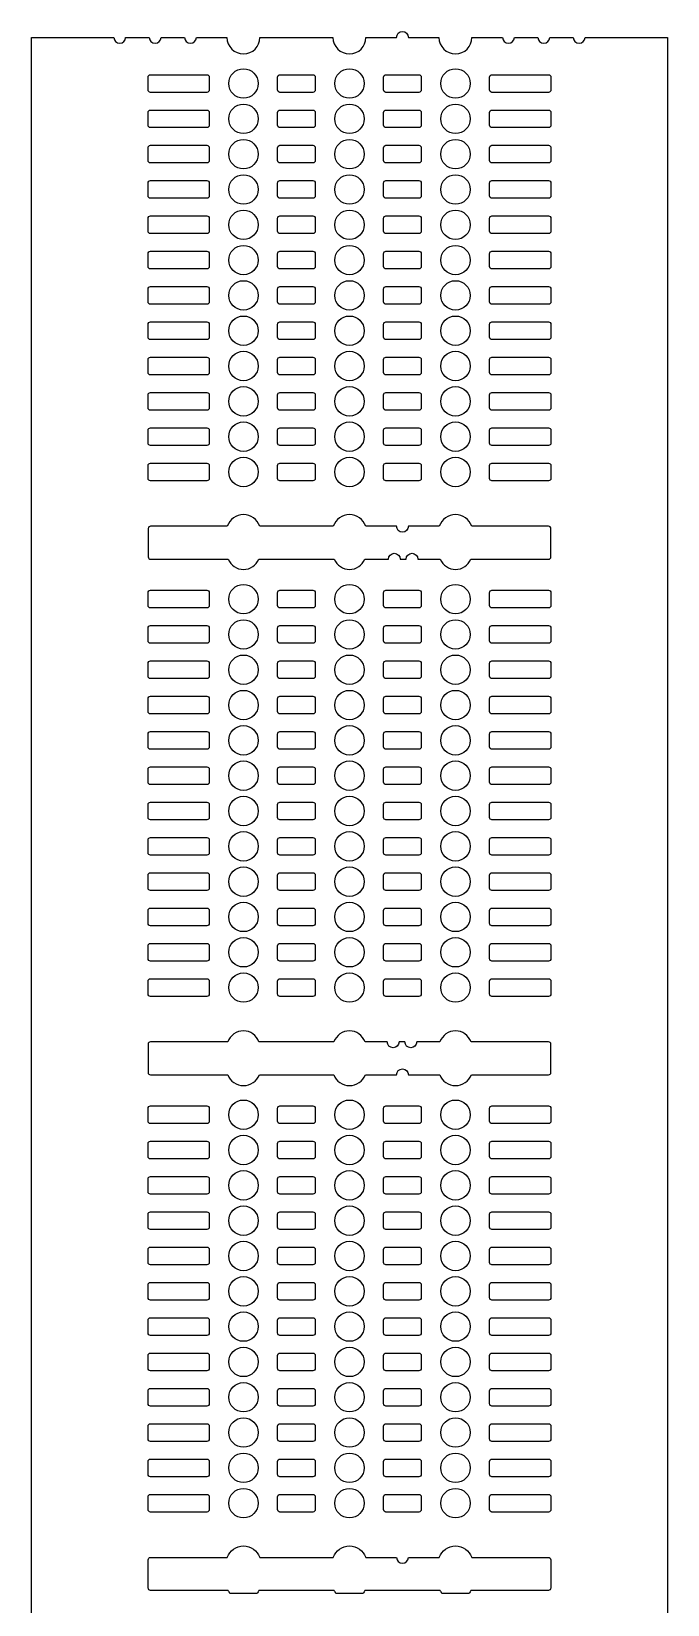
# Model space of a CAD drawing. Header units: millimetres. Extents: x -47.5 to 47.5, y -38.1 to 38.1.
# Drawn here: x 9.23 to 9.77, y -14.825 to -13.489 of the extents above; entities that cross this region are included whole.
import ezdxf

# ---------------------------------------------------------------- set-up
doc = ezdxf.new("R2010")
doc.units = ezdxf.units.MM
doc.header["$MEASUREMENT"] = 0
doc.layers.add('L1', color=7, linetype='Continuous')

msp = doc.modelspace()

# ---------------------------------------------------------------- linework, layer by layer
at = {"layer": 'L1'}
msp.add_lwpolyline([(9.2299, -16.1041), (9.2299, -13.4941), (9.2799, -13.4941), (9.2999, -13.4941, 1), (9.3099, -13.4941), (9.3299, -13.4941, 1), (9.3399, -13.4941), (9.3599, -13.4941, 1), (9.3699, -13.4941), (9.3959, -13.4941, 1), (9.4239, -13.4941), (9.4859, -13.4941, 1), (9.5139, -13.4941), (9.5399, -13.4941, -1), (9.5499, -13.4941), (9.5759, -13.4941, 1), (9.6039, -13.4941), (9.6299, -13.4941, 1), (9.6399, -13.4941), (9.6599, -13.4941, 1), (9.6699, -13.4941), (9.6899, -13.4941, 1), (9.6999, -13.4941), (9.7199, -13.4941), (9.7699, -13.4941), (9.7699, -16.1041)], format="xyb", dxfattribs=at)
for points in [[(9.3309, -13.5258), (9.3789, -13.5258, -0.414214), (9.3809, -13.5278), (9.3809, -13.5388, -0.414214), (9.3789, -13.5408), (9.3309, -13.5408, -0.414214), (9.3289, -13.5388), (9.3289, -13.5278, -0.414214)], [(9.4409, -13.5258), (9.4689, -13.5258, -0.414214), (9.4709, -13.5278), (9.4709, -13.5388, -0.414214), (9.4689, -13.5408), (9.4409, -13.5408, -0.414214), (9.4389, -13.5388), (9.4389, -13.5278, -0.414214)], [(9.5309, -13.5258), (9.5589, -13.5258, -0.414214), (9.5609, -13.5278), (9.5609, -13.5388, -0.414214), (9.5589, -13.5408), (9.5309, -13.5408, -0.414214), (9.5289, -13.5388), (9.5289, -13.5278, -0.414214)], [(9.6209, -13.5258), (9.6689, -13.5258, -0.414214), (9.6709, -13.5278), (9.6709, -13.5388, -0.414214), (9.6689, -13.5408), (9.6209, -13.5408, -0.414214), (9.6189, -13.5388), (9.6189, -13.5278, -0.414214)], [(9.3309, -13.5558), (9.3789, -13.5558, -0.414214), (9.3809, -13.5578), (9.3809, -13.5688, -0.414214), (9.3789, -13.5708), (9.3309, -13.5708, -0.414214), (9.3289, -13.5688), (9.3289, -13.5578, -0.414214)], [(9.4409, -13.5558), (9.4689, -13.5558, -0.414214), (9.4709, -13.5578), (9.4709, -13.5688, -0.414214), (9.4689, -13.5708), (9.4409, -13.5708, -0.414214), (9.4389, -13.5688), (9.4389, -13.5578, -0.414214)], [(9.5309, -13.5558), (9.5589, -13.5558, -0.414214), (9.5609, -13.5578), (9.5609, -13.5688, -0.414214), (9.5589, -13.5708), (9.5309, -13.5708, -0.414214), (9.5289, -13.5688), (9.5289, -13.5578, -0.414214)], [(9.6209, -13.5558), (9.6689, -13.5558, -0.414214), (9.6709, -13.5578), (9.6709, -13.5688, -0.414214), (9.6689, -13.5708), (9.6209, -13.5708, -0.414214), (9.6189, -13.5688), (9.6189, -13.5578, -0.414214)], [(9.3309, -13.5858), (9.3789, -13.5858, -0.414214), (9.3809, -13.5878), (9.3809, -13.5988, -0.414214), (9.3789, -13.6008), (9.3309, -13.6008, -0.414214), (9.3289, -13.5988), (9.3289, -13.5878, -0.414214)], [(9.4409, -13.5858), (9.4689, -13.5858, -0.414214), (9.4709, -13.5878), (9.4709, -13.5988, -0.414214), (9.4689, -13.6008), (9.4409, -13.6008, -0.414214), (9.4389, -13.5988), (9.4389, -13.5878, -0.414214)], [(9.5309, -13.5858), (9.5589, -13.5858, -0.414214), (9.5609, -13.5878), (9.5609, -13.5988, -0.414214), (9.5589, -13.6008), (9.5309, -13.6008, -0.414214), (9.5289, -13.5988), (9.5289, -13.5878, -0.414214)], [(9.6209, -13.5858), (9.6689, -13.5858, -0.414214), (9.6709, -13.5878), (9.6709, -13.5988, -0.414214), (9.6689, -13.6008), (9.6209, -13.6008, -0.414214), (9.6189, -13.5988), (9.6189, -13.5878, -0.414214)], [(9.3309, -13.6158), (9.3789, -13.6158, -0.414214), (9.3809, -13.6178), (9.3809, -13.6288, -0.414214), (9.3789, -13.6308), (9.3309, -13.6308, -0.414214), (9.3289, -13.6288), (9.3289, -13.6178, -0.414214)], [(9.4409, -13.6158), (9.4689, -13.6158, -0.414214), (9.4709, -13.6178), (9.4709, -13.6288, -0.414214), (9.4689, -13.6308), (9.4409, -13.6308, -0.414214), (9.4389, -13.6288), (9.4389, -13.6178, -0.414214)], [(9.5309, -13.6158), (9.5589, -13.6158, -0.414214), (9.5609, -13.6178), (9.5609, -13.6288, -0.414214), (9.5589, -13.6308), (9.5309, -13.6308, -0.414214), (9.5289, -13.6288), (9.5289, -13.6178, -0.414214)], [(9.6209, -13.6158), (9.6689, -13.6158, -0.414214), (9.6709, -13.6178), (9.6709, -13.6288, -0.414214), (9.6689, -13.6308), (9.6209, -13.6308, -0.414214), (9.6189, -13.6288), (9.6189, -13.6178, -0.414214)], [(9.3309, -13.6458), (9.3789, -13.6458, -0.414214), (9.3809, -13.6478), (9.3809, -13.6588, -0.414214), (9.3789, -13.6608), (9.3309, -13.6608, -0.414214), (9.3289, -13.6588), (9.3289, -13.6478, -0.414214)], [(9.4409, -13.6458), (9.4689, -13.6458, -0.414214), (9.4709, -13.6478), (9.4709, -13.6588, -0.414214), (9.4689, -13.6608), (9.4409, -13.6608, -0.414214), (9.4389, -13.6588), (9.4389, -13.6478, -0.414214)], [(9.5309, -13.6458), (9.5589, -13.6458, -0.414214), (9.5609, -13.6478), (9.5609, -13.6588, -0.414214), (9.5589, -13.6608), (9.5309, -13.6608, -0.414214), (9.5289, -13.6588), (9.5289, -13.6478, -0.414214)], [(9.6209, -13.6458), (9.6689, -13.6458, -0.414214), (9.6709, -13.6478), (9.6709, -13.6588, -0.414214), (9.6689, -13.6608), (9.6209, -13.6608, -0.414214), (9.6189, -13.6588), (9.6189, -13.6478, -0.414214)], [(9.3309, -13.6758), (9.3789, -13.6758, -0.414214), (9.3809, -13.6778), (9.3809, -13.6888, -0.414214), (9.3789, -13.6908), (9.3309, -13.6908, -0.414214), (9.3289, -13.6888), (9.3289, -13.6778, -0.414214)], [(9.4409, -13.6758), (9.4689, -13.6758, -0.414214), (9.4709, -13.6778), (9.4709, -13.6888, -0.414214), (9.4689, -13.6908), (9.4409, -13.6908, -0.414214), (9.4389, -13.6888), (9.4389, -13.6778, -0.414214)], [(9.5309, -13.6758), (9.5589, -13.6758, -0.414214), (9.5609, -13.6778), (9.5609, -13.6888, -0.414214), (9.5589, -13.6908), (9.5309, -13.6908, -0.414214), (9.5289, -13.6888), (9.5289, -13.6778, -0.414214)], [(9.6209, -13.6758), (9.6689, -13.6758, -0.414214), (9.6709, -13.6778), (9.6709, -13.6888, -0.414214), (9.6689, -13.6908), (9.6209, -13.6908, -0.414214), (9.6189, -13.6888), (9.6189, -13.6778, -0.414214)], [(9.3309, -13.7058), (9.3789, -13.7058, -0.414214), (9.3809, -13.7078), (9.3809, -13.7188, -0.414214), (9.3789, -13.7208), (9.3309, -13.7208, -0.414214), (9.3289, -13.7188), (9.3289, -13.7078, -0.414214)], [(9.4409, -13.7058), (9.4689, -13.7058, -0.414214), (9.4709, -13.7078), (9.4709, -13.7188, -0.414214), (9.4689, -13.7208), (9.4409, -13.7208, -0.414214), (9.4389, -13.7188), (9.4389, -13.7078, -0.414214)], [(9.5309, -13.7058), (9.5589, -13.7058, -0.414214), (9.5609, -13.7078), (9.5609, -13.7188, -0.414214), (9.5589, -13.7208), (9.5309, -13.7208, -0.414214), (9.5289, -13.7188), (9.5289, -13.7078, -0.414214)], [(9.6209, -13.7058), (9.6689, -13.7058, -0.414214), (9.6709, -13.7078), (9.6709, -13.7188, -0.414214), (9.6689, -13.7208), (9.6209, -13.7208, -0.414214), (9.6189, -13.7188), (9.6189, -13.7078, -0.414214)], [(9.3309, -13.7358), (9.3789, -13.7358, -0.414214), (9.3809, -13.7378), (9.3809, -13.7488, -0.414214), (9.3789, -13.7508), (9.3309, -13.7508, -0.414214), (9.3289, -13.7488), (9.3289, -13.7378, -0.414214)], [(9.4409, -13.7358), (9.4689, -13.7358, -0.414214), (9.4709, -13.7378), (9.4709, -13.7488, -0.414214), (9.4689, -13.7508), (9.4409, -13.7508, -0.414214), (9.4389, -13.7488), (9.4389, -13.7378, -0.414214)], [(9.5309, -13.7358), (9.5589, -13.7358, -0.414214), (9.5609, -13.7378), (9.5609, -13.7488, -0.414214), (9.5589, -13.7508), (9.5309, -13.7508, -0.414214), (9.5289, -13.7488), (9.5289, -13.7378, -0.414214)], [(9.6209, -13.7358), (9.6689, -13.7358, -0.414214), (9.6709, -13.7378), (9.6709, -13.7488, -0.414214), (9.6689, -13.7508), (9.6209, -13.7508, -0.414214), (9.6189, -13.7488), (9.6189, -13.7378, -0.414214)], [(9.3309, -13.7658), (9.3789, -13.7658, -0.414214), (9.3809, -13.7678), (9.3809, -13.7788, -0.414214), (9.3789, -13.7808), (9.3309, -13.7808, -0.414214), (9.3289, -13.7788), (9.3289, -13.7678, -0.414214)], [(9.4409, -13.7658), (9.4689, -13.7658, -0.414214), (9.4709, -13.7678), (9.4709, -13.7788, -0.414214), (9.4689, -13.7808), (9.4409, -13.7808, -0.414214), (9.4389, -13.7788), (9.4389, -13.7678, -0.414214)], [(9.5309, -13.7658), (9.5589, -13.7658, -0.414214), (9.5609, -13.7678), (9.5609, -13.7788, -0.414214), (9.5589, -13.7808), (9.5309, -13.7808, -0.414214), (9.5289, -13.7788), (9.5289, -13.7678, -0.414214)], [(9.6209, -13.7658), (9.6689, -13.7658, -0.414214), (9.6709, -13.7678), (9.6709, -13.7788, -0.414214), (9.6689, -13.7808), (9.6209, -13.7808, -0.414214), (9.6189, -13.7788), (9.6189, -13.7678, -0.414214)], [(9.3309, -13.7958), (9.3789, -13.7958, -0.414214), (9.3809, -13.7978), (9.3809, -13.8088, -0.414214), (9.3789, -13.8108), (9.3309, -13.8108, -0.414214), (9.3289, -13.8088), (9.3289, -13.7978, -0.414214)], [(9.4409, -13.7958), (9.4689, -13.7958, -0.414214), (9.4709, -13.7978), (9.4709, -13.8088, -0.414214), (9.4689, -13.8108), (9.4409, -13.8108, -0.414214), (9.4389, -13.8088), (9.4389, -13.7978, -0.414214)], [(9.5309, -13.7958), (9.5589, -13.7958, -0.414214), (9.5609, -13.7978), (9.5609, -13.8088, -0.414214), (9.5589, -13.8108), (9.5309, -13.8108, -0.414214), (9.5289, -13.8088), (9.5289, -13.7978, -0.414214)], [(9.6209, -13.7958), (9.6689, -13.7958, -0.414214), (9.6709, -13.7978), (9.6709, -13.8088, -0.414214), (9.6689, -13.8108), (9.6209, -13.8108, -0.414214), (9.6189, -13.8088), (9.6189, -13.7978, -0.414214)], [(9.3309, -13.8258), (9.3789, -13.8258, -0.414214), (9.3809, -13.8278), (9.3809, -13.8388, -0.414214), (9.3789, -13.8408), (9.3309, -13.8408, -0.414214), (9.3289, -13.8388), (9.3289, -13.8278, -0.414214)], [(9.4409, -13.8258), (9.4689, -13.8258, -0.414214), (9.4709, -13.8278), (9.4709, -13.8388, -0.414214), (9.4689, -13.8408), (9.4409, -13.8408, -0.414214), (9.4389, -13.8388), (9.4389, -13.8278, -0.414214)], [(9.5309, -13.8258), (9.5589, -13.8258, -0.414214), (9.5609, -13.8278), (9.5609, -13.8388, -0.414214), (9.5589, -13.8408), (9.5309, -13.8408, -0.414214), (9.5289, -13.8388), (9.5289, -13.8278, -0.414214)], [(9.6209, -13.8258), (9.6689, -13.8258, -0.414214), (9.6709, -13.8278), (9.6709, -13.8388, -0.414214), (9.6689, -13.8408), (9.6209, -13.8408, -0.414214), (9.6189, -13.8388), (9.6189, -13.8278, -0.414214)], [(9.3309, -13.8558), (9.3789, -13.8558, -0.414214), (9.3809, -13.8578), (9.3809, -13.8688, -0.414214), (9.3789, -13.8708), (9.3309, -13.8708, -0.414214), (9.3289, -13.8688), (9.3289, -13.8578, -0.414214)], [(9.4409, -13.8558), (9.4689, -13.8558, -0.414214), (9.4709, -13.8578), (9.4709, -13.8688, -0.414214), (9.4689, -13.8708), (9.4409, -13.8708, -0.414214), (9.4389, -13.8688), (9.4389, -13.8578, -0.414214)], [(9.5309, -13.8558), (9.5589, -13.8558, -0.414214), (9.5609, -13.8578), (9.5609, -13.8688, -0.414214), (9.5589, -13.8708), (9.5309, -13.8708, -0.414214), (9.5289, -13.8688), (9.5289, -13.8578, -0.414214)], [(9.6209, -13.8558), (9.6689, -13.8558, -0.414214), (9.6709, -13.8578), (9.6709, -13.8688, -0.414214), (9.6689, -13.8708), (9.6209, -13.8708, -0.414214), (9.6189, -13.8688), (9.6189, -13.8578, -0.414214)], [(9.577, -13.9374, 0.669523), (9.6029, -13.9374), (9.669, -13.9374, 0.414214), (9.671, -13.9354), (9.671, -13.9114, 0.414214), (9.669, -13.9094), (9.6037, -13.9094, 0.71624), (9.5762, -13.9094), (9.5613, -13.9094), (9.5499, -13.9094, -1), (9.5399, -13.9094), (9.5137, -13.9094, 0.71624), (9.4862, -13.9094), (9.4237, -13.9094, 0.71624), (9.3962, -13.9094), (9.3311, -13.9094, 0.414214), (9.3291, -13.9114), (9.3291, -13.9354, 0.414214), (9.3311, -13.9374), (9.397, -13.9374, 0.669565), (9.4229, -13.9374), (9.487, -13.9374, 0.669565), (9.5129, -13.9374), (9.533, -13.9374, -1), (9.543, -13.9374), (9.548, -13.9374, -1), (9.558, -13.9374), (9.577, -13.9374)], [(9.3309, -13.9638), (9.3789, -13.9638, -0.414214), (9.3809, -13.9658), (9.3809, -13.9768, -0.414214), (9.3789, -13.9788), (9.3309, -13.9788, -0.414214), (9.3289, -13.9768), (9.3289, -13.9658, -0.414214)], [(9.4409, -13.9638), (9.4689, -13.9638, -0.414214), (9.4709, -13.9658), (9.4709, -13.9768, -0.414214), (9.4689, -13.9788), (9.4409, -13.9788, -0.414214), (9.4389, -13.9768), (9.4389, -13.9658, -0.414214)], [(9.5309, -13.9638), (9.5589, -13.9638, -0.414214), (9.5609, -13.9658), (9.5609, -13.9768, -0.414214), (9.5589, -13.9788), (9.5309, -13.9788, -0.414214), (9.5289, -13.9768), (9.5289, -13.9658, -0.414214)], [(9.6209, -13.9638), (9.6689, -13.9638, -0.414214), (9.6709, -13.9658), (9.6709, -13.9768, -0.414214), (9.6689, -13.9788), (9.6209, -13.9788, -0.414214), (9.6189, -13.9768), (9.6189, -13.9658, -0.414214)], [(9.3309, -13.9938), (9.3789, -13.9938, -0.414214), (9.3809, -13.9958), (9.3809, -14.0068, -0.414214), (9.3789, -14.0088), (9.3309, -14.0088, -0.414214), (9.3289, -14.0068), (9.3289, -13.9958, -0.414214)], [(9.4409, -13.9938), (9.4689, -13.9938, -0.414214), (9.4709, -13.9958), (9.4709, -14.0068, -0.414214), (9.4689, -14.0088), (9.4409, -14.0088, -0.414214), (9.4389, -14.0068), (9.4389, -13.9958, -0.414214)], [(9.5309, -13.9938), (9.5589, -13.9938, -0.414214), (9.5609, -13.9958), (9.5609, -14.0068, -0.414214), (9.5589, -14.0088), (9.5309, -14.0088, -0.414214), (9.5289, -14.0068), (9.5289, -13.9958, -0.414214)], [(9.6209, -13.9938), (9.6689, -13.9938, -0.414214), (9.6709, -13.9958), (9.6709, -14.0068, -0.414214), (9.6689, -14.0088), (9.6209, -14.0088, -0.414214), (9.6189, -14.0068), (9.6189, -13.9958, -0.414214)], [(9.3309, -14.0238), (9.3789, -14.0238, -0.414214), (9.3809, -14.0258), (9.3809, -14.0368, -0.414214), (9.3789, -14.0388), (9.3309, -14.0388, -0.414214), (9.3289, -14.0368), (9.3289, -14.0258, -0.414214)], [(9.4409, -14.0238), (9.4689, -14.0238, -0.414214), (9.4709, -14.0258), (9.4709, -14.0368, -0.414214), (9.4689, -14.0388), (9.4409, -14.0388, -0.414214), (9.4389, -14.0368), (9.4389, -14.0258, -0.414214)], [(9.5309, -14.0238), (9.5589, -14.0238, -0.414214), (9.5609, -14.0258), (9.5609, -14.0368, -0.414214), (9.5589, -14.0388), (9.5309, -14.0388, -0.414214), (9.5289, -14.0368), (9.5289, -14.0258, -0.414214)], [(9.6209, -14.0238), (9.6689, -14.0238, -0.414214), (9.6709, -14.0258), (9.6709, -14.0368, -0.414214), (9.6689, -14.0388), (9.6209, -14.0388, -0.414214), (9.6189, -14.0368), (9.6189, -14.0258, -0.414214)], [(9.3309, -14.0538), (9.3789, -14.0538, -0.414214), (9.3809, -14.0558), (9.3809, -14.0668, -0.414214), (9.3789, -14.0688), (9.3309, -14.0688, -0.414214), (9.3289, -14.0668), (9.3289, -14.0558, -0.414214)], [(9.4409, -14.0538), (9.4689, -14.0538, -0.414214), (9.4709, -14.0558), (9.4709, -14.0668, -0.414214), (9.4689, -14.0688), (9.4409, -14.0688, -0.414214), (9.4389, -14.0668), (9.4389, -14.0558, -0.414214)], [(9.5309, -14.0538), (9.5589, -14.0538, -0.414214), (9.5609, -14.0558), (9.5609, -14.0668, -0.414214), (9.5589, -14.0688), (9.5309, -14.0688, -0.414214), (9.5289, -14.0668), (9.5289, -14.0558, -0.414214)], [(9.6209, -14.0538), (9.6689, -14.0538, -0.414214), (9.6709, -14.0558), (9.6709, -14.0668, -0.414214), (9.6689, -14.0688), (9.6209, -14.0688, -0.414214), (9.6189, -14.0668), (9.6189, -14.0558, -0.414214)], [(9.3309, -14.0838), (9.3789, -14.0838, -0.414214), (9.3809, -14.0858), (9.3809, -14.0968, -0.414214), (9.3789, -14.0988), (9.3309, -14.0988, -0.414214), (9.3289, -14.0968), (9.3289, -14.0858, -0.414214)], [(9.4409, -14.0838), (9.4689, -14.0838, -0.414214), (9.4709, -14.0858), (9.4709, -14.0968, -0.414214), (9.4689, -14.0988), (9.4409, -14.0988, -0.414214), (9.4389, -14.0968), (9.4389, -14.0858, -0.414214)], [(9.5309, -14.0838), (9.5589, -14.0838, -0.414214), (9.5609, -14.0858), (9.5609, -14.0968, -0.414214), (9.5589, -14.0988), (9.5309, -14.0988, -0.414214), (9.5289, -14.0968), (9.5289, -14.0858, -0.414214)], [(9.6209, -14.0838), (9.6689, -14.0838, -0.414214), (9.6709, -14.0858), (9.6709, -14.0968, -0.414214), (9.6689, -14.0988), (9.6209, -14.0988, -0.414214), (9.6189, -14.0968), (9.6189, -14.0858, -0.414214)], [(9.3309, -14.1138), (9.3789, -14.1138, -0.414214), (9.3809, -14.1158), (9.3809, -14.1268, -0.414214), (9.3789, -14.1288), (9.3309, -14.1288, -0.414214), (9.3289, -14.1268), (9.3289, -14.1158, -0.414214)], [(9.4409, -14.1138), (9.4689, -14.1138, -0.414214), (9.4709, -14.1158), (9.4709, -14.1268, -0.414214), (9.4689, -14.1288), (9.4409, -14.1288, -0.414214), (9.4389, -14.1268), (9.4389, -14.1158, -0.414214)], [(9.5309, -14.1138), (9.5589, -14.1138, -0.414214), (9.5609, -14.1158), (9.5609, -14.1268, -0.414214), (9.5589, -14.1288), (9.5309, -14.1288, -0.414214), (9.5289, -14.1268), (9.5289, -14.1158, -0.414214)], [(9.6209, -14.1138), (9.6689, -14.1138, -0.414214), (9.6709, -14.1158), (9.6709, -14.1268, -0.414214), (9.6689, -14.1288), (9.6209, -14.1288, -0.414214), (9.6189, -14.1268), (9.6189, -14.1158, -0.414214)], [(9.3309, -14.1438), (9.3789, -14.1438, -0.414214), (9.3809, -14.1458), (9.3809, -14.1568, -0.414214), (9.3789, -14.1588), (9.3309, -14.1588, -0.414214), (9.3289, -14.1568), (9.3289, -14.1458, -0.414214)], [(9.4409, -14.1438), (9.4689, -14.1438, -0.414214), (9.4709, -14.1458), (9.4709, -14.1568, -0.414214), (9.4689, -14.1588), (9.4409, -14.1588, -0.414214), (9.4389, -14.1568), (9.4389, -14.1458, -0.414214)], [(9.5309, -14.1438), (9.5589, -14.1438, -0.414214), (9.5609, -14.1458), (9.5609, -14.1568, -0.414214), (9.5589, -14.1588), (9.5309, -14.1588, -0.414214), (9.5289, -14.1568), (9.5289, -14.1458, -0.414214)], [(9.6209, -14.1438), (9.6689, -14.1438, -0.414214), (9.6709, -14.1458), (9.6709, -14.1568, -0.414214), (9.6689, -14.1588), (9.6209, -14.1588, -0.414214), (9.6189, -14.1568), (9.6189, -14.1458, -0.414214)], [(9.3309, -14.1738), (9.3789, -14.1738, -0.414214), (9.3809, -14.1758), (9.3809, -14.1868, -0.414214), (9.3789, -14.1888), (9.3309, -14.1888, -0.414214), (9.3289, -14.1868), (9.3289, -14.1758, -0.414214)], [(9.4409, -14.1738), (9.4689, -14.1738, -0.414214), (9.4709, -14.1758), (9.4709, -14.1868, -0.414214), (9.4689, -14.1888), (9.4409, -14.1888, -0.414214), (9.4389, -14.1868), (9.4389, -14.1758, -0.414214)], [(9.5309, -14.1738), (9.5589, -14.1738, -0.414214), (9.5609, -14.1758), (9.5609, -14.1868, -0.414214), (9.5589, -14.1888), (9.5309, -14.1888, -0.414214), (9.5289, -14.1868), (9.5289, -14.1758, -0.414214)], [(9.6209, -14.1738), (9.6689, -14.1738, -0.414214), (9.6709, -14.1758), (9.6709, -14.1868, -0.414214), (9.6689, -14.1888), (9.6209, -14.1888, -0.414214), (9.6189, -14.1868), (9.6189, -14.1758, -0.414214)], [(9.3309, -14.2038), (9.3789, -14.2038, -0.414214), (9.3809, -14.2058), (9.3809, -14.2168, -0.414214), (9.3789, -14.2188), (9.3309, -14.2188, -0.414214), (9.3289, -14.2168), (9.3289, -14.2058, -0.414214)], [(9.4409, -14.2038), (9.4689, -14.2038, -0.414214), (9.4709, -14.2058), (9.4709, -14.2168, -0.414214), (9.4689, -14.2188), (9.4409, -14.2188, -0.414214), (9.4389, -14.2168), (9.4389, -14.2058, -0.414214)], [(9.5309, -14.2038), (9.5589, -14.2038, -0.414214), (9.5609, -14.2058), (9.5609, -14.2168, -0.414214), (9.5589, -14.2188), (9.5309, -14.2188, -0.414214), (9.5289, -14.2168), (9.5289, -14.2058, -0.414214)], [(9.6209, -14.2038), (9.6689, -14.2038, -0.414214), (9.6709, -14.2058), (9.6709, -14.2168, -0.414214), (9.6689, -14.2188), (9.6209, -14.2188, -0.414214), (9.6189, -14.2168), (9.6189, -14.2058, -0.414214)], [(9.3309, -14.2338), (9.3789, -14.2338, -0.414214), (9.3809, -14.2358), (9.3809, -14.2468, -0.414214), (9.3789, -14.2488), (9.3309, -14.2488, -0.414214), (9.3289, -14.2468), (9.3289, -14.2358, -0.414214)], [(9.4409, -14.2338), (9.4689, -14.2338, -0.414214), (9.4709, -14.2358), (9.4709, -14.2468, -0.414214), (9.4689, -14.2488), (9.4409, -14.2488, -0.414214), (9.4389, -14.2468), (9.4389, -14.2358, -0.414214)], [(9.5309, -14.2338), (9.5589, -14.2338, -0.414214), (9.5609, -14.2358), (9.5609, -14.2468, -0.414214), (9.5589, -14.2488), (9.5309, -14.2488, -0.414214), (9.5289, -14.2468), (9.5289, -14.2358, -0.414214)], [(9.6209, -14.2338), (9.6689, -14.2338, -0.414214), (9.6709, -14.2358), (9.6709, -14.2468, -0.414214), (9.6689, -14.2488), (9.6209, -14.2488, -0.414214), (9.6189, -14.2468), (9.6189, -14.2358, -0.414214)], [(9.3309, -14.2638), (9.3789, -14.2638, -0.414214), (9.3809, -14.2658), (9.3809, -14.2768, -0.414214), (9.3789, -14.2788), (9.3309, -14.2788, -0.414214), (9.3289, -14.2768), (9.3289, -14.2658, -0.414214)], [(9.4409, -14.2638), (9.4689, -14.2638, -0.414214), (9.4709, -14.2658), (9.4709, -14.2768, -0.414214), (9.4689, -14.2788), (9.4409, -14.2788, -0.414214), (9.4389, -14.2768), (9.4389, -14.2658, -0.414214)], [(9.5309, -14.2638), (9.5589, -14.2638, -0.414214), (9.5609, -14.2658), (9.5609, -14.2768, -0.414214), (9.5589, -14.2788), (9.5309, -14.2788, -0.414214), (9.5289, -14.2768), (9.5289, -14.2658, -0.414214)], [(9.6209, -14.2638), (9.6689, -14.2638, -0.414214), (9.6709, -14.2658), (9.6709, -14.2768, -0.414214), (9.6689, -14.2788), (9.6209, -14.2788, -0.414214), (9.6189, -14.2768), (9.6189, -14.2658, -0.414214)], [(9.3309, -14.2938), (9.3789, -14.2938, -0.414214), (9.3809, -14.2958), (9.3809, -14.3068, -0.414214), (9.3789, -14.3088), (9.3309, -14.3088, -0.414214), (9.3289, -14.3068), (9.3289, -14.2958, -0.414214)], [(9.4409, -14.2938), (9.4689, -14.2938, -0.414214), (9.4709, -14.2958), (9.4709, -14.3068, -0.414214), (9.4689, -14.3088), (9.4409, -14.3088, -0.414214), (9.4389, -14.3068), (9.4389, -14.2958, -0.414214)], [(9.5309, -14.2938), (9.5589, -14.2938, -0.414214), (9.5609, -14.2958), (9.5609, -14.3068, -0.414214), (9.5589, -14.3088), (9.5309, -14.3088, -0.414214), (9.5289, -14.3068), (9.5289, -14.2958, -0.414214)], [(9.6209, -14.2938), (9.6689, -14.2938, -0.414214), (9.6709, -14.2958), (9.6709, -14.3068, -0.414214), (9.6689, -14.3088), (9.6209, -14.3088, -0.414214), (9.6189, -14.3068), (9.6189, -14.2958, -0.414214)], [(9.5767, -14.3474), (9.557, -14.3474, -1), (9.547, -14.3474), (9.542, -14.3474, -1), (9.532, -14.3474), (9.5131, -14.3474, 0.707076), (9.4867, -14.3474), (9.4231, -14.3474, 0.707076), (9.3967, -14.3474), (9.3309, -14.3474, 0.414214), (9.3289, -14.3494), (9.3289, -14.3734, 0.414214), (9.3309, -14.3754), (9.3965, -14.3754, 0.679871), (9.4234, -14.3754), (9.4865, -14.3754, 0.679871), (9.5134, -14.3754), (9.5399, -14.3754, -1), (9.5499, -14.3754), (9.5765, -14.3754, 0.679871), (9.6034, -14.3754), (9.6689, -14.3754, 0.414214), (9.6709, -14.3734), (9.6709, -14.3494, 0.414214), (9.6689, -14.3474), (9.6031, -14.3474, 0.707076)], [(9.3309, -14.4018), (9.3789, -14.4018, -0.414214), (9.3809, -14.4038), (9.3809, -14.4148, -0.414214), (9.3789, -14.4168), (9.3309, -14.4168, -0.414214), (9.3289, -14.4148), (9.3289, -14.4038, -0.414214)], [(9.4409, -14.4018), (9.4689, -14.4018, -0.414214), (9.4709, -14.4038), (9.4709, -14.4148, -0.414214), (9.4689, -14.4168), (9.4409, -14.4168, -0.414214), (9.4389, -14.4148), (9.4389, -14.4038, -0.414214)], [(9.5309, -14.4018), (9.5589, -14.4018, -0.414214), (9.5609, -14.4038), (9.5609, -14.4148, -0.414214), (9.5589, -14.4168), (9.5309, -14.4168, -0.414214), (9.5289, -14.4148), (9.5289, -14.4038, -0.414214)], [(9.6209, -14.4018), (9.6689, -14.4018, -0.414214), (9.6709, -14.4038), (9.6709, -14.4148, -0.414214), (9.6689, -14.4168), (9.6209, -14.4168, -0.414214), (9.6189, -14.4148), (9.6189, -14.4038, -0.414214)], [(9.3309, -14.4318), (9.3789, -14.4318, -0.414214), (9.3809, -14.4338), (9.3809, -14.4448, -0.414214), (9.3789, -14.4468), (9.3309, -14.4468, -0.414214), (9.3289, -14.4448), (9.3289, -14.4338, -0.414214)], [(9.4409, -14.4318), (9.4689, -14.4318, -0.414214), (9.4709, -14.4338), (9.4709, -14.4448, -0.414214), (9.4689, -14.4468), (9.4409, -14.4468, -0.414214), (9.4389, -14.4448), (9.4389, -14.4338, -0.414214)], [(9.5309, -14.4318), (9.5589, -14.4318, -0.414214), (9.5609, -14.4338), (9.5609, -14.4448, -0.414214), (9.5589, -14.4468), (9.5309, -14.4468, -0.414214), (9.5289, -14.4448), (9.5289, -14.4338, -0.414214)], [(9.6209, -14.4318), (9.6689, -14.4318, -0.414214), (9.6709, -14.4338), (9.6709, -14.4448, -0.414214), (9.6689, -14.4468), (9.6209, -14.4468, -0.414214), (9.6189, -14.4448), (9.6189, -14.4338, -0.414214)], [(9.3309, -14.4618), (9.3789, -14.4618, -0.414214), (9.3809, -14.4638), (9.3809, -14.4748, -0.414214), (9.3789, -14.4768), (9.3309, -14.4768, -0.414214), (9.3289, -14.4748), (9.3289, -14.4638, -0.414214)], [(9.4409, -14.4618), (9.4689, -14.4618, -0.414214), (9.4709, -14.4638), (9.4709, -14.4748, -0.414214), (9.4689, -14.4768), (9.4409, -14.4768, -0.414214), (9.4389, -14.4748), (9.4389, -14.4638, -0.414214)], [(9.5309, -14.4618), (9.5589, -14.4618, -0.414214), (9.5609, -14.4638), (9.5609, -14.4748, -0.414214), (9.5589, -14.4768), (9.5309, -14.4768, -0.414214), (9.5289, -14.4748), (9.5289, -14.4638, -0.414214)], [(9.6209, -14.4618), (9.6689, -14.4618, -0.414214), (9.6709, -14.4638), (9.6709, -14.4748, -0.414214), (9.6689, -14.4768), (9.6209, -14.4768, -0.414214), (9.6189, -14.4748), (9.6189, -14.4638, -0.414214)], [(9.3309, -14.4918), (9.3789, -14.4918, -0.414214), (9.3809, -14.4938), (9.3809, -14.5048, -0.414214), (9.3789, -14.5068), (9.3309, -14.5068, -0.414214), (9.3289, -14.5048), (9.3289, -14.4938, -0.414214)], [(9.4409, -14.4918), (9.4689, -14.4918, -0.414214), (9.4709, -14.4938), (9.4709, -14.5048, -0.414214), (9.4689, -14.5068), (9.4409, -14.5068, -0.414214), (9.4389, -14.5048), (9.4389, -14.4938, -0.414214)], [(9.5309, -14.4918), (9.5589, -14.4918, -0.414214), (9.5609, -14.4938), (9.5609, -14.5048, -0.414214), (9.5589, -14.5068), (9.5309, -14.5068, -0.414214), (9.5289, -14.5048), (9.5289, -14.4938, -0.414214)], [(9.6209, -14.4918), (9.6689, -14.4918, -0.414214), (9.6709, -14.4938), (9.6709, -14.5048, -0.414214), (9.6689, -14.5068), (9.6209, -14.5068, -0.414214), (9.6189, -14.5048), (9.6189, -14.4938, -0.414214)], [(9.3309, -14.5218), (9.3789, -14.5218, -0.414214), (9.3809, -14.5238), (9.3809, -14.5348, -0.414214), (9.3789, -14.5368), (9.3309, -14.5368, -0.414214), (9.3289, -14.5348), (9.3289, -14.5238, -0.414214)], [(9.4409, -14.5218), (9.4689, -14.5218, -0.414214), (9.4709, -14.5238), (9.4709, -14.5348, -0.414214), (9.4689, -14.5368), (9.4409, -14.5368, -0.414214), (9.4389, -14.5348), (9.4389, -14.5238, -0.414214)], [(9.5309, -14.5218), (9.5589, -14.5218, -0.414214), (9.5609, -14.5238), (9.5609, -14.5348, -0.414214), (9.5589, -14.5368), (9.5309, -14.5368, -0.414214), (9.5289, -14.5348), (9.5289, -14.5238, -0.414214)], [(9.6209, -14.5218), (9.6689, -14.5218, -0.414214), (9.6709, -14.5238), (9.6709, -14.5348, -0.414214), (9.6689, -14.5368), (9.6209, -14.5368, -0.414214), (9.6189, -14.5348), (9.6189, -14.5238, -0.414214)], [(9.3309, -14.5518), (9.3789, -14.5518, -0.414214), (9.3809, -14.5538), (9.3809, -14.5648, -0.414214), (9.3789, -14.5668), (9.3309, -14.5668, -0.414214), (9.3289, -14.5648), (9.3289, -14.5538, -0.414214)], [(9.4409, -14.5518), (9.4689, -14.5518, -0.414214), (9.4709, -14.5538), (9.4709, -14.5648, -0.414214), (9.4689, -14.5668), (9.4409, -14.5668, -0.414214), (9.4389, -14.5648), (9.4389, -14.5538, -0.414214)], [(9.5309, -14.5518), (9.5589, -14.5518, -0.414214), (9.5609, -14.5538), (9.5609, -14.5648, -0.414214), (9.5589, -14.5668), (9.5309, -14.5668, -0.414214), (9.5289, -14.5648), (9.5289, -14.5538, -0.414214)], [(9.6209, -14.5518), (9.6689, -14.5518, -0.414214), (9.6709, -14.5538), (9.6709, -14.5648, -0.414214), (9.6689, -14.5668), (9.6209, -14.5668, -0.414214), (9.6189, -14.5648), (9.6189, -14.5538, -0.414214)], [(9.3309, -14.5818), (9.3789, -14.5818, -0.414214), (9.3809, -14.5838), (9.3809, -14.5948, -0.414214), (9.3789, -14.5968), (9.3309, -14.5968, -0.414214), (9.3289, -14.5948), (9.3289, -14.5838, -0.414214)], [(9.4409, -14.5818), (9.4689, -14.5818, -0.414214), (9.4709, -14.5838), (9.4709, -14.5948, -0.414214), (9.4689, -14.5968), (9.4409, -14.5968, -0.414214), (9.4389, -14.5948), (9.4389, -14.5838, -0.414214)], [(9.5309, -14.5818), (9.5589, -14.5818, -0.414214), (9.5609, -14.5838), (9.5609, -14.5948, -0.414214), (9.5589, -14.5968), (9.5309, -14.5968, -0.414214), (9.5289, -14.5948), (9.5289, -14.5838, -0.414214)], [(9.6209, -14.5818), (9.6689, -14.5818, -0.414214), (9.6709, -14.5838), (9.6709, -14.5948, -0.414214), (9.6689, -14.5968), (9.6209, -14.5968, -0.414214), (9.6189, -14.5948), (9.6189, -14.5838, -0.414214)], [(9.3309, -14.6118), (9.3789, -14.6118, -0.414214), (9.3809, -14.6138), (9.3809, -14.6248, -0.414214), (9.3789, -14.6268), (9.3309, -14.6268, -0.414214), (9.3289, -14.6248), (9.3289, -14.6138, -0.414214)], [(9.4409, -14.6118), (9.4689, -14.6118, -0.414214), (9.4709, -14.6138), (9.4709, -14.6248, -0.414214), (9.4689, -14.6268), (9.4409, -14.6268, -0.414214), (9.4389, -14.6248), (9.4389, -14.6138, -0.414214)], [(9.5309, -14.6118), (9.5589, -14.6118, -0.414214), (9.5609, -14.6138), (9.5609, -14.6248, -0.414214), (9.5589, -14.6268), (9.5309, -14.6268, -0.414214), (9.5289, -14.6248), (9.5289, -14.6138, -0.414214)], [(9.6209, -14.6118), (9.6689, -14.6118, -0.414214), (9.6709, -14.6138), (9.6709, -14.6248, -0.414214), (9.6689, -14.6268), (9.6209, -14.6268, -0.414214), (9.6189, -14.6248), (9.6189, -14.6138, -0.414214)], [(9.3309, -14.6418), (9.3789, -14.6418, -0.414214), (9.3809, -14.6438), (9.3809, -14.6548, -0.414214), (9.3789, -14.6568), (9.3309, -14.6568, -0.414214), (9.3289, -14.6548), (9.3289, -14.6438, -0.414214)], [(9.4409, -14.6418), (9.4689, -14.6418, -0.414214), (9.4709, -14.6438), (9.4709, -14.6548, -0.414214), (9.4689, -14.6568), (9.4409, -14.6568, -0.414214), (9.4389, -14.6548), (9.4389, -14.6438, -0.414214)], [(9.5309, -14.6418), (9.5589, -14.6418, -0.414214), (9.5609, -14.6438), (9.5609, -14.6548, -0.414214), (9.5589, -14.6568), (9.5309, -14.6568, -0.414214), (9.5289, -14.6548), (9.5289, -14.6438, -0.414214)], [(9.6209, -14.6418), (9.6689, -14.6418, -0.414214), (9.6709, -14.6438), (9.6709, -14.6548, -0.414214), (9.6689, -14.6568), (9.6209, -14.6568, -0.414214), (9.6189, -14.6548), (9.6189, -14.6438, -0.414214)], [(9.3309, -14.6718), (9.3789, -14.6718, -0.414214), (9.3809, -14.6738), (9.3809, -14.6848, -0.414214), (9.3789, -14.6868), (9.3309, -14.6868, -0.414214), (9.3289, -14.6848), (9.3289, -14.6738, -0.414214)], [(9.4409, -14.6718), (9.4689, -14.6718, -0.414214), (9.4709, -14.6738), (9.4709, -14.6848, -0.414214), (9.4689, -14.6868), (9.4409, -14.6868, -0.414214), (9.4389, -14.6848), (9.4389, -14.6738, -0.414214)], [(9.5309, -14.6718), (9.5589, -14.6718, -0.414214), (9.5609, -14.6738), (9.5609, -14.6848, -0.414214), (9.5589, -14.6868), (9.5309, -14.6868, -0.414214), (9.5289, -14.6848), (9.5289, -14.6738, -0.414214)], [(9.6209, -14.6718), (9.6689, -14.6718, -0.414214), (9.6709, -14.6738), (9.6709, -14.6848, -0.414214), (9.6689, -14.6868), (9.6209, -14.6868, -0.414214), (9.6189, -14.6848), (9.6189, -14.6738, -0.414214)], [(9.3309, -14.7018), (9.3789, -14.7018, -0.414214), (9.3809, -14.7038), (9.3809, -14.7148, -0.414214), (9.3789, -14.7168), (9.3309, -14.7168, -0.414214), (9.3289, -14.7148), (9.3289, -14.7038, -0.414214)], [(9.4409, -14.7018), (9.4689, -14.7018, -0.414214), (9.4709, -14.7038), (9.4709, -14.7148, -0.414214), (9.4689, -14.7168), (9.4409, -14.7168, -0.414214), (9.4389, -14.7148), (9.4389, -14.7038, -0.414214)], [(9.5309, -14.7018), (9.5589, -14.7018, -0.414214), (9.5609, -14.7038), (9.5609, -14.7148, -0.414214), (9.5589, -14.7168), (9.5309, -14.7168, -0.414214), (9.5289, -14.7148), (9.5289, -14.7038, -0.414214)], [(9.6209, -14.7018), (9.6689, -14.7018, -0.414214), (9.6709, -14.7038), (9.6709, -14.7148, -0.414214), (9.6689, -14.7168), (9.6209, -14.7168, -0.414214), (9.6189, -14.7148), (9.6189, -14.7038, -0.414214)], [(9.3309, -14.7318), (9.3789, -14.7318, -0.414214), (9.3809, -14.7338), (9.3809, -14.7448, -0.414214), (9.3789, -14.7468), (9.3309, -14.7468, -0.414214), (9.3289, -14.7448), (9.3289, -14.7338, -0.414214)], [(9.4409, -14.7318), (9.4689, -14.7318, -0.414214), (9.4709, -14.7338), (9.4709, -14.7448, -0.414214), (9.4689, -14.7468), (9.4409, -14.7468, -0.414214), (9.4389, -14.7448), (9.4389, -14.7338, -0.414214)], [(9.5309, -14.7318), (9.5589, -14.7318, -0.414214), (9.5609, -14.7338), (9.5609, -14.7448, -0.414214), (9.5589, -14.7468), (9.5309, -14.7468, -0.414214), (9.5289, -14.7448), (9.5289, -14.7338, -0.414214)], [(9.6209, -14.7318), (9.6689, -14.7318, -0.414214), (9.6709, -14.7338), (9.6709, -14.7448, -0.414214), (9.6689, -14.7468), (9.6209, -14.7468, -0.414214), (9.6189, -14.7448), (9.6189, -14.7338, -0.414214)], [(9.329, -14.7874, -0.414214), (9.331, -14.7854), (9.3962, -14.7854, -0.71624), (9.4237, -14.7854), (9.4862, -14.7854, -0.71624), (9.5137, -14.7854), (9.5399, -14.7854, 1), (9.5499, -14.7854), (9.5762, -14.7854, -0.71624), (9.6037, -14.7854), (9.6688, -14.7854, -0.414214), (9.6708, -14.7874), (9.6708, -14.8114, -0.414214), (9.6688, -14.8134), (9.6029, -14.8134, -0.052351), (9.6015, -14.816), (9.5784, -14.816, -0.052351), (9.577, -14.8134), (9.5129, -14.8134, -0.052351), (9.5115, -14.816), (9.4884, -14.816, -0.052351), (9.487, -14.8134), (9.4229, -14.8134, -0.052351), (9.4215, -14.816), (9.3984, -14.816, -0.052351), (9.397, -14.8134), (9.331, -14.8134, -0.414214), (9.329, -14.8114)]]:
    msp.add_lwpolyline(points, format="xyb", close=True, dxfattribs=at)
for centre in [(9.4099, -13.5333), (9.4999, -13.5333), (9.5899, -13.5333), (9.4099, -13.5633), (9.4999, -13.5633), (9.5899, -13.5633), (9.4099, -13.5933), (9.4999, -13.5933), (9.5899, -13.5933), (9.4099, -13.6233), (9.4999, -13.6233), (9.5899, -13.6233), (9.4099, -13.6533), (9.4999, -13.6533), (9.5899, -13.6533), (9.4099, -13.6833), (9.4999, -13.6833), (9.5899, -13.6833), (9.4099, -13.7133), (9.4999, -13.7133), (9.5899, -13.7133), (9.4099, -13.7433), (9.4999, -13.7433), (9.5899, -13.7433), (9.4099, -13.7733), (9.4999, -13.7733), (9.5899, -13.7733), (9.4099, -13.8033), (9.4999, -13.8033), (9.5899, -13.8033), (9.4099, -13.8333), (9.4999, -13.8333), (9.5899, -13.8333), (9.4099, -13.8633), (9.4999, -13.8633), (9.5899, -13.8633), (9.4099, -13.9713), (9.4999, -13.9713), (9.5899, -13.9713), (9.4099, -14.0013), (9.4999, -14.0013), (9.5899, -14.0013), (9.4099, -14.0313), (9.4999, -14.0313), (9.5899, -14.0313), (9.4099, -14.0613), (9.4999, -14.0613), (9.5899, -14.0613), (9.4099, -14.0913), (9.4999, -14.0913), (9.5899, -14.0913), (9.4099, -14.1213), (9.4999, -14.1213), (9.5899, -14.1213), (9.4099, -14.1513), (9.4999, -14.1513), (9.5899, -14.1513), (9.4099, -14.1813), (9.4999, -14.1813), (9.5899, -14.1813), (9.4099, -14.2113), (9.4999, -14.2113), (9.5899, -14.2113), (9.4099, -14.2413), (9.4999, -14.2413), (9.5899, -14.2413), (9.4099, -14.2713), (9.4999, -14.2713), (9.5899, -14.2713), (9.4099, -14.3013), (9.4999, -14.3013), (9.5899, -14.3013), (9.4099, -14.4093), (9.4999, -14.4093), (9.5899, -14.4093), (9.4099, -14.4393), (9.4999, -14.4393), (9.5899, -14.4393), (9.4099, -14.4693), (9.4999, -14.4693), (9.5899, -14.4693), (9.4099, -14.4993), (9.4999, -14.4993), (9.5899, -14.4993), (9.4099, -14.5293), (9.4999, -14.5293), (9.5899, -14.5293), (9.4099, -14.5593), (9.4999, -14.5593), (9.5899, -14.5593), (9.4099, -14.5893), (9.4999, -14.5893), (9.5899, -14.5893), (9.4099, -14.6193), (9.4999, -14.6193), (9.5899, -14.6193), (9.4099, -14.6493), (9.4999, -14.6493), (9.5899, -14.6493), (9.4099, -14.6793), (9.4999, -14.6793), (9.5899, -14.6793), (9.4099, -14.7093), (9.4999, -14.7093), (9.5899, -14.7093), (9.4099, -14.7393), (9.4999, -14.7393), (9.5899, -14.7393)]:
    msp.add_circle(centre, 0.0125, dxfattribs=at)

doc.saveas('drawing.dxf')
